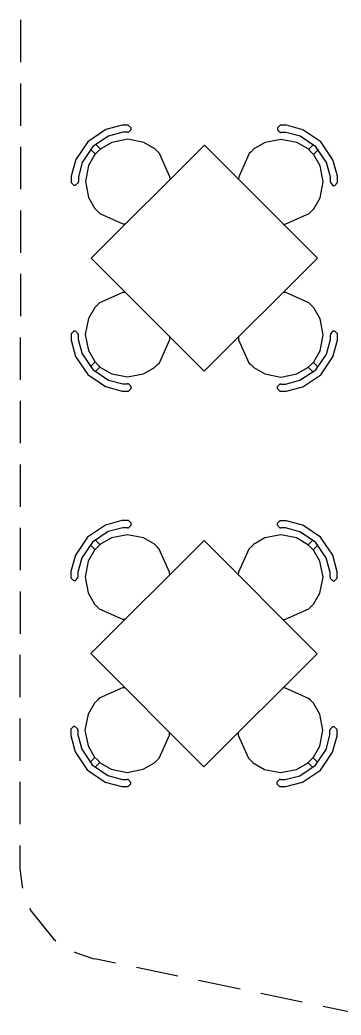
# Model space of a CAD drawing. Extents: x 0 to 23.4, y 0 to 16.5.
# Drawn here: x 15.517 to 15.964, y 4.556 to 5.945 of the extents above; entities that cross this region are included whole.
import ezdxf

# ---------------------------------------------------------------- set-up
doc = ezdxf.new("R2010")
doc.units = 0
doc.layers.get('0').update_dxf_attribs({"linetype": 'CONTINUOUS'})

msp = doc.modelspace()

# ---------------------------------------------------------------- linework, layer by layer
at = {"color": 0}
for points in [[(15.5176, 5.94476), (15.5176, 5.88569)], [(15.5176, 5.85618), (15.5175, 5.79715)], [(15.6671, 5.7979), (15.6593, 5.7979), (15.6364, 5.79178), (15.6114, 5.7749), (15.5944, 5.74989), (15.5883, 5.72694), (15.5883, 5.71924)], [(15.6671, 5.78803), (15.6682, 5.78803), (15.6719, 5.79178), (15.6719, 5.79297), (15.6719, 5.79422), (15.6676, 5.7979), (15.6671, 5.7979)], [(15.8804, 5.79769), (15.8792, 5.79769), (15.8756, 5.79406), (15.8756, 5.79281), (15.8756, 5.79161), (15.8792, 5.78787), (15.8804, 5.78787)], [(15.9592, 5.71892), (15.9592, 5.72657), (15.9529, 5.74957), (15.9361, 5.77458), (15.9111, 5.7915), (15.8882, 5.79769), (15.8804, 5.79769)], [(15.6671, 5.78803), (15.6603, 5.78803), (15.6401, 5.78267), (15.6183, 5.76796), (15.6035, 5.74604), (15.5981, 5.72592), (15.5981, 5.71918)], [(15.7088, 5.76085), (15.7047, 5.76492), (15.6893, 5.77387), (15.6671, 5.77821), (15.6449, 5.77393), (15.6293, 5.76503), (15.6253, 5.76096), (15.6212, 5.75689), (15.6122, 5.74143), (15.6079, 5.71924), (15.6122, 5.697), (15.6211, 5.68147), (15.6253, 5.6774)], [(15.9221, 5.67719), (15.9261, 5.68126), (15.9351, 5.69672), (15.9394, 5.71892), (15.9351, 5.74115), (15.9262, 5.75667), (15.9222, 5.76069), (15.9182, 5.76476), (15.9026, 5.77371), (15.8804, 5.77806), (15.8582, 5.77371), (15.8428, 5.76481), (15.8388, 5.76074)], [(15.9493, 5.71892), (15.9493, 5.72564), (15.9439, 5.74576), (15.9292, 5.76764), (15.9072, 5.78244), (15.8872, 5.78787), (15.8804, 5.78787)], [(15.5175, 5.76758), (15.5175, 5.70856)], [(15.6219, 5.75732), (15.615, 5.76432)], [(15.6289, 5.76426), (15.6219, 5.77126)], [(15.9186, 5.764), (15.9256, 5.771)], [(15.9256, 5.75706), (15.9325, 5.76406)], [(15.726, 5.72239), (15.7257, 5.72601), (15.7112, 5.75831), (15.7088, 5.76085)], [(15.8388, 5.76074), (15.8361, 5.75819), (15.8217, 5.72592), (15.8214, 5.72228)], [(15.5883, 5.71924), (15.5883, 5.71804), (15.5919, 5.71431), (15.5932, 5.71431), (15.5943, 5.71431), (15.5981, 5.71799), (15.5981, 5.71918)], [(15.9493, 5.71892), (15.9493, 5.71772), (15.9529, 5.71397), (15.9542, 5.71397), (15.9554, 5.71397), (15.9592, 5.71772), (15.9592, 5.71892)], [(15.5174, 5.67904), (15.5174, 5.61996)], [(15.6253, 5.6774), (15.6278, 5.67486), (15.66, 5.66043), (15.6638, 5.66021)], [(15.8836, 5.66), (15.8872, 5.66021), (15.9196, 5.67464), (15.9221, 5.67719)], [(15.5174, 5.59044), (15.5174, 5.53142)], [(15.6636, 5.56467), (15.66, 5.56451), (15.6276, 5.55013), (15.6251, 5.54753)], [(15.9221, 5.54725), (15.9194, 5.54986), (15.8872, 5.56435), (15.8836, 5.56451)], [(15.6251, 5.54753), (15.621, 5.54351), (15.6121, 5.528), (15.6078, 5.50581), (15.6121, 5.48356), (15.621, 5.4681), (15.625, 5.46403), (15.629, 5.46001), (15.6446, 5.45107), (15.6667, 5.44672), (15.689, 5.45101), (15.7044, 5.4599), (15.7086, 5.46392)], [(15.8385, 5.46382), (15.8425, 5.45979), (15.8579, 5.45085), (15.8801, 5.4465), (15.9024, 5.45085), (15.9179, 5.45975), (15.9219, 5.46376), (15.926, 5.46783), (15.9349, 5.48329), (15.9393, 5.50553), (15.935, 5.52772), (15.9261, 5.54324), (15.9221, 5.54725)], [(15.5172, 5.50185), (15.5172, 5.44282)], [(15.5979, 5.50581), (15.5979, 5.50706), (15.5942, 5.51069), (15.5931, 5.51069), (15.5918, 5.51069), (15.5881, 5.50706), (15.5881, 5.50581)], [(15.5881, 5.50581), (15.5881, 5.49815), (15.5942, 5.47515), (15.6111, 5.45014), (15.6361, 5.43321), (15.659, 5.42697), (15.6667, 5.42697)], [(15.5979, 5.50581), (15.5979, 5.49914), (15.6033, 5.479), (15.6181, 5.45708), (15.6399, 5.44228), (15.66, 5.43685), (15.6668, 5.43685)], [(15.7086, 5.46392), (15.7111, 5.46653), (15.7256, 5.49881), (15.7257, 5.50239)], [(15.8213, 5.50233), (15.8214, 5.49869), (15.8358, 5.46642), (15.8385, 5.46382)], [(15.8801, 5.42681), (15.8878, 5.42681), (15.9108, 5.433), (15.9358, 5.44982), (15.9528, 5.47483), (15.959, 5.49783), (15.959, 5.50549)], [(15.8801, 5.43664), (15.8868, 5.43664), (15.9069, 5.44206), (15.9289, 5.45682), (15.9437, 5.47868), (15.9492, 5.49881), (15.9492, 5.50549)], [(15.959, 5.50549), (15.959, 5.50672), (15.9553, 5.51042), (15.954, 5.51042), (15.9528, 5.51042), (15.9492, 5.50672), (15.9492, 5.50549)], [(15.6217, 5.46761), (15.6147, 5.46067)], [(15.6286, 5.46067), (15.6217, 5.45367)], [(15.9183, 5.46039), (15.9253, 5.45344)], [(15.9253, 5.46739), (15.9322, 5.46039)], [(15.6667, 5.42697), (15.6679, 5.42697), (15.6717, 5.43072), (15.6717, 5.43192), (15.6717, 5.43317), (15.6679, 5.43685), (15.6668, 5.43685)], [(15.8801, 5.43664), (15.8789, 5.43664), (15.8753, 5.433), (15.8753, 5.43175), (15.8753, 5.43056), (15.8789, 5.42681), (15.8801, 5.42681)], [(15.5172, 5.41331), (15.5171, 5.35422)], [(15.5171, 5.32471), (15.5171, 5.26568)], [(15.5171, 5.23611), (15.5169, 5.17708)], [(15.6667, 5.24625), (15.6589, 5.24625), (15.636, 5.24013), (15.6108, 5.22325), (15.594, 5.19824), (15.5878, 5.17529), (15.5878, 5.16758)], [(15.6665, 5.23639), (15.6599, 5.23639), (15.6397, 5.23101), (15.6178, 5.21631), (15.6031, 5.19439), (15.5976, 5.17432), (15.5976, 5.16758)], [(15.6665, 5.23639), (15.6678, 5.23639), (15.6715, 5.24013), (15.6715, 5.24132), (15.6715, 5.24257), (15.6678, 5.24625), (15.6667, 5.24625)], [(15.88, 5.24604), (15.8788, 5.24604), (15.8751, 5.2424), (15.8751, 5.24115), (15.875, 5.2405), (15.8788, 5.23622), (15.88, 5.23622)], [(15.9586, 5.16726), (15.9586, 5.17492), (15.9525, 5.19792), (15.9357, 5.22299), (15.9107, 5.23986), (15.8876, 5.24604), (15.88, 5.24604)], [(15.9489, 5.16726), (15.9489, 5.17399), (15.9435, 5.19412), (15.9286, 5.21599), (15.9068, 5.23079), (15.8867, 5.23622), (15.88, 5.23622)], [(15.7083, 5.20921), (15.7043, 5.21326), (15.6887, 5.22222), (15.6665, 5.22657), (15.6443, 5.22228), (15.6289, 5.21338), (15.6247, 5.20931), (15.6207, 5.20524), (15.6118, 5.18978), (15.6074, 5.16758), (15.6118, 5.14535), (15.6207, 5.12983), (15.6247, 5.12576)], [(15.9217, 5.12554), (15.9257, 5.12961), (15.9346, 5.14507), (15.939, 5.16732), (15.9346, 5.18951), (15.9257, 5.20503), (15.9217, 5.20904), (15.9176, 5.21311), (15.9022, 5.22206), (15.88, 5.2264), (15.8578, 5.22206), (15.8422, 5.21317), (15.8382, 5.2091)], [(15.6215, 5.20568), (15.6144, 5.21268)], [(15.6285, 5.21262), (15.6215, 5.21962)], [(15.7254, 5.17074), (15.7253, 5.17437), (15.7108, 5.20665), (15.7083, 5.20921)], [(15.8382, 5.2091), (15.8356, 5.20654), (15.8211, 5.17432), (15.821, 5.17068)], [(15.9182, 5.2124), (15.9251, 5.21935)], [(15.9251, 5.2054), (15.9321, 5.2124)], [(15.5878, 5.16758), (15.5878, 5.16639), (15.5915, 5.16265), (15.5928, 5.16265), (15.5939, 5.16265), (15.5976, 5.16635), (15.5976, 5.16754)], [(15.9489, 5.16726), (15.9489, 5.16607), (15.9525, 5.16233), (15.9538, 5.16233), (15.955, 5.16233), (15.9586, 5.16607), (15.9586, 5.16726)], [(15.5169, 5.14757), (15.5169, 5.08849)], [(15.6247, 5.12576), (15.6272, 5.12321), (15.6596, 5.10878), (15.6632, 5.10856)], [(15.8832, 5.10835), (15.8868, 5.10856), (15.919, 5.12299), (15.9217, 5.12554)], [(15.5168, 5.05897), (15.5168, 4.99994)], [(15.6631, 5.01303), (15.6594, 5.01286), (15.6272, 4.99849), (15.6246, 4.99588)], [(15.9215, 4.99561), (15.9189, 4.99821), (15.8867, 5.01269), (15.8831, 5.01286)], [(15.6246, 4.99588), (15.6206, 4.99181), (15.6117, 4.97635), (15.6072, 4.95415), (15.6117, 4.93192), (15.6206, 4.91644), (15.6246, 4.91238), (15.6286, 4.90836), (15.644, 4.89942), (15.6662, 4.89507), (15.6885, 4.89936), (15.704, 4.90826), (15.7081, 4.91228)], [(15.8379, 4.91217), (15.8419, 4.90815), (15.8575, 4.89919), (15.8797, 4.89486), (15.9019, 4.89919), (15.9174, 4.9081), (15.9215, 4.91211), (15.9256, 4.91618), (15.9344, 4.93164), (15.9387, 4.95389), (15.9344, 4.97607), (15.9256, 4.9916), (15.9215, 4.99561)], [(15.5168, 4.97038), (15.5168, 4.91135)], [(15.5975, 4.95415), (15.5975, 4.9554), (15.5932, 4.9591), (15.5925, 4.9591), (15.5912, 4.9591), (15.5876, 4.9554), (15.5876, 4.95415)], [(15.9585, 4.95383), (15.9585, 4.95508), (15.9547, 4.95876), (15.9536, 4.95876), (15.9524, 4.95876), (15.9486, 4.95508), (15.9486, 4.95383)], [(15.5876, 4.95415), (15.5876, 4.9465), (15.5938, 4.9235), (15.6106, 4.89849), (15.6356, 4.88157), (15.6586, 4.87532), (15.6662, 4.87532)], [(15.5975, 4.95415), (15.5975, 4.94749), (15.6028, 4.92736), (15.6175, 4.90543), (15.6394, 4.89063), (15.6596, 4.88519), (15.6662, 4.88519)], [(15.7081, 4.91228), (15.7106, 4.91488), (15.7251, 4.94715), (15.7253, 4.95074)], [(15.8208, 4.95068), (15.821, 4.94706), (15.8353, 4.91476), (15.8379, 4.91217)], [(15.8797, 4.87517), (15.8874, 4.87517), (15.9103, 4.88135), (15.9353, 4.89822), (15.9522, 4.92324), (15.9585, 4.94618), (15.9585, 4.95383)], [(15.8797, 4.88499), (15.8864, 4.88499), (15.9065, 4.8904), (15.9285, 4.90517), (15.9432, 4.92703), (15.9486, 4.94715), (15.9486, 4.95383)], [(15.6212, 4.91601), (15.6142, 4.90901)], [(15.9249, 4.91575), (15.9318, 4.90875)], [(15.6282, 4.90901), (15.6212, 4.90207)], [(15.9179, 4.90881), (15.9249, 4.90181)], [(15.5167, 4.88183), (15.5167, 4.82275)], [(15.6662, 4.87532), (15.6675, 4.87532), (15.6711, 4.87907), (15.6711, 4.88026), (15.6711, 4.88097), (15.6675, 4.88519), (15.6662, 4.88519)], [(15.8797, 4.88499), (15.8785, 4.88499), (15.8747, 4.88135), (15.8747, 4.8801), (15.8747, 4.8789), (15.8785, 4.87517), (15.8797, 4.87517)], [(15.5167, 4.79324), (15.5167, 4.76361)], [(15.5167, 4.76361), (15.5167, 4.76107), (15.5196, 4.73583), (15.5201, 4.73335)], [(15.5301, 4.70562), (15.5322, 4.70122), (15.5631, 4.66325), (15.5669, 4.66015)], [(15.5921, 4.64475), (15.5943, 4.64367), (15.6185, 4.63564), (15.621, 4.6351)], [(15.65, 4.62901), (15.621, 4.6351)], [(15.7368, 4.61083), (15.679, 4.62294)], [(15.8235, 4.59272), (15.7657, 4.60482)], [(15.9101, 4.5746), (15.8524, 4.58669)], [(15.9968, 4.55647), (15.939, 4.56858)]]:
    msp.add_lwpolyline(points, dxfattribs=at)
for points in [[(15.7737, 5.77007), (15.6158, 5.61247), (15.7735, 5.45458), (15.9314, 5.61219), (15.7737, 5.77007)], [(15.7733, 5.21843), (15.6154, 5.06082), (15.7731, 4.90294), (15.9308, 5.06054), (15.7733, 5.21843)]]:
    msp.add_lwpolyline(points, close=True, dxfattribs=at)

doc.saveas('drawing.dxf')
